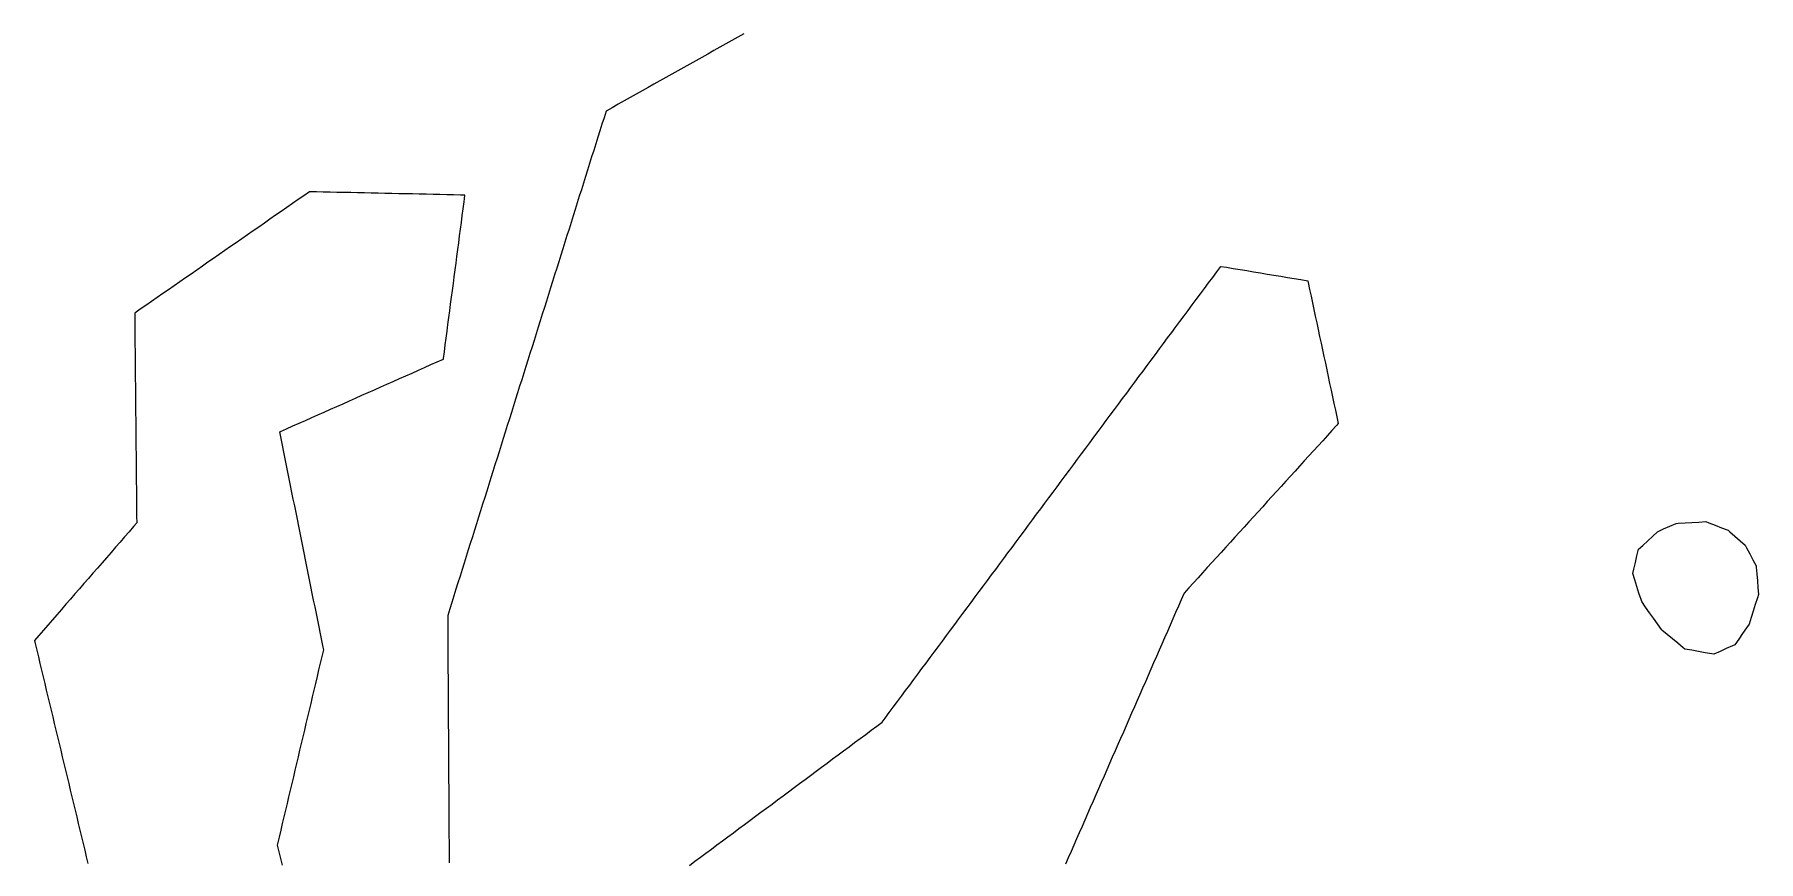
# Model space of a CAD drawing. Header units: millimetres. Extents: x 230 to 3347, y 514 to 5196.
# Drawn here: x 754.6 to 1005.8, y 1982.7 to 2103.2 of the extents above; entities that cross this region are included whole.
import ezdxf

# ---------------------------------------------------------------- set-up
doc = ezdxf.new("R2010")
doc.units = ezdxf.units.MM
for name, color, linetype in [('ALL_HOLES', 1, 'Continuous'), ('ALL_ISLANDS', 7, 'Continuous'), ('OUTLINE_ISLAND_01', 7, 'Continuous'), ('OUTLINE_ISLAND_01_HOLE_78', 1, 'Continuous')]:
    doc.layers.add(name, color=color, linetype=linetype)

msp = doc.modelspace()

# ---------------------------------------------------------------- linework, layer by layer
at = {"layer": 'ALL_HOLES'}
msp.add_lwpolyline([(991.0137, 2030.7382), (991.9256, 2031.1486), (992.8376, 2031.5589), (993.7495, 2031.9693), (994.0651, 2031.9877), (995.0634, 2032.0457), (996.0618, 2032.1038), (997.0601, 2032.1619), (998.0584, 2032.22), (998.5116, 2032.0466), (999.4456, 2031.6893), (1000.3796, 2031.332), (1001.3136, 2030.9747), (1001.5686, 2030.7524), (1002.3225, 2030.0954), (1003.0764, 2029.4384), (1003.8303, 2028.7814), (1004.0153, 2028.4278), (1004.479, 2027.5418), (1004.9427, 2026.6558), (1005.4064, 2025.7698), (1005.42, 2025.6083), (1005.504, 2024.6118), (1005.5881, 2023.6154), (1005.6722, 2022.6189), (1005.7562, 2021.6225), (1005.5934, 2021.1076), (1005.2919, 2020.1542), (1004.9903, 2019.2007), (1004.6888, 2018.2472), (1004.3872, 2017.2938), (1004.0125, 2016.7566), (1003.4404, 2015.9364), (1002.8683, 2015.1162), (1002.2962, 2014.296), (1001.9661, 2014.1455), (1001.0563, 2013.7305), (1000.1464, 2013.3156), (999.2366, 2012.9006), (998.971, 2012.9483), (997.9868, 2013.1249), (997.0025, 2013.3015), (996.0182, 2013.4782), (995.0339, 2013.6548), (994.7802, 2013.8636), (994.0082, 2014.4993), (993.2362, 2015.1349), (992.4643, 2015.7705), (991.6923, 2016.4062), (991.6224, 2016.505), (991.0448, 2017.3213), (990.4673, 2018.1377), (989.8897, 2018.9541), (989.3122, 2019.7704), (988.7346, 2020.5868), (988.6457, 2020.8657), (988.3418, 2021.8185), (988.038, 2022.7712), (987.7341, 2023.7239), (987.4303, 2024.6766), (987.5786, 2025.2909), (987.8133, 2026.2629), (988.0481, 2027.235), (988.2828, 2028.2071), (988.8807, 2028.7612), (989.6141, 2029.441), (990.3475, 2030.1208)], close=True, dxfattribs=at)
at = {"layer": 'ALL_ISLANDS'}
for points in [[(857.9146, 2103.266), (857.0422, 2102.7773), (856.1697, 2102.2886), (855.2973, 2101.7999), (854.4249, 2101.3112), (853.5524, 2100.8225), (852.68, 2100.3338), (851.8075, 2099.845), (850.9351, 2099.3563), (850.0626, 2098.8676), (849.1902, 2098.3789), (848.3178, 2097.8902), (847.4453, 2097.4015), (846.5729, 2096.9127), (845.7004, 2096.424), (844.828, 2095.9353), (843.9555, 2095.4466), (843.0831, 2094.9579), (842.2107, 2094.4692), (841.3382, 2093.9804), (840.4658, 2093.4917), (839.5933, 2093.003), (838.7209, 2092.5143), (837.8484, 2092.0256), (837.8448, 2092.014), (837.5451, 2091.0599), (837.2454, 2090.1059), (836.9457, 2089.1519), (836.6459, 2088.1978), (836.3462, 2087.2438), (836.0465, 2086.2898), (835.7468, 2085.3358), (835.4471, 2084.3817), (835.1474, 2083.4277), (834.8477, 2082.4737), (834.548, 2081.5196), (834.2482, 2080.5656), (833.9485, 2079.6116), (833.6488, 2078.6576), (833.3491, 2077.7035), (833.0494, 2076.7495), (832.7497, 2075.7955), (832.45, 2074.8414), (832.1503, 2073.8874), (831.8506, 2072.9334), (831.5508, 2071.9793), (831.2511, 2071.0253), (830.9514, 2070.0713), (830.6517, 2069.1173), (830.352, 2068.1632), (830.0523, 2067.2092), (829.7526, 2066.2552), (829.4529, 2065.3011), (829.1531, 2064.3471), (828.8534, 2063.3931), (828.5537, 2062.439), (828.254, 2061.485), (827.9543, 2060.531), (827.6546, 2059.577), (827.3549, 2058.6229), (827.0552, 2057.6689), (826.7555, 2056.7149), (826.4557, 2055.7608), (826.156, 2054.8068), (825.8563, 2053.8528), (825.5566, 2052.8987), (825.2569, 2051.9447), (824.9572, 2050.9907), (824.6575, 2050.0367), (824.3578, 2049.0826), (824.058, 2048.1286), (823.7583, 2047.1746), (823.4586, 2046.2205), (823.1589, 2045.2665), (822.8592, 2044.3125), (822.5595, 2043.3584), (822.2598, 2042.4044), (821.9601, 2041.4504), (821.6604, 2040.4964), (821.3606, 2039.5423), (821.0609, 2038.5883), (820.7612, 2037.6343), (820.4615, 2036.6802), (820.1618, 2035.7262), (819.8621, 2034.7722), (819.5624, 2033.8182), (819.2627, 2032.8641), (818.9629, 2031.9101), (818.6632, 2030.9561), (818.3635, 2030.002), (818.0638, 2029.048), (817.7641, 2028.094), (817.4644, 2027.1399), (817.1647, 2026.1859), (816.865, 2025.2319), (816.5652, 2024.2779), (816.2655, 2023.3238), (815.9658, 2022.3698), (815.6661, 2021.4158), (815.3664, 2020.4617), (815.0667, 2019.5077), (814.767, 2018.5537), (814.7672, 2018.5148), (814.7732, 2017.5148), (814.7791, 2016.5149), (814.7851, 2015.5149), (814.7911, 2014.5149), (814.797, 2013.5149), (814.803, 2012.5149), (814.8089, 2011.5149), (814.8149, 2010.515), (814.8209, 2009.515), (814.8268, 2008.515), (814.8328, 2007.515), (814.8388, 2006.515), (814.8447, 2005.515), (814.8507, 2004.5151), (814.8566, 2003.5151), (814.8626, 2002.5151), (814.8686, 2001.5151), (814.8745, 2000.5151), (814.8805, 1999.5152), (814.8865, 1998.5152), (814.8924, 1997.5152), (814.8984, 1996.5152), (814.9043, 1995.5152), (814.9103, 1994.5152), (814.9163, 1993.5153), (814.9222, 1992.5153), (814.9282, 1991.5153), (814.9342, 1990.5153), (814.9401, 1989.5153), (814.9461, 1988.5153), (814.952, 1987.5154), (814.958, 1986.5154), (814.964, 1985.5154), (814.9699, 1984.5154), (814.9759, 1983.5154), (814.9819, 1982.5155)], [(790.7049, 1982.2054), (790.4633, 1983.1757), (790.2218, 1984.1461), (789.9802, 1985.1165), (790.0268, 1985.3133), (790.2571, 1986.2864), (790.4874, 1987.2596), (790.7178, 1988.2327), (790.9481, 1989.2058), (791.1784, 1990.1789), (791.4087, 1991.152), (791.639, 1992.1251), (791.8693, 1993.0982), (792.0996, 1994.0714), (792.33, 1995.0445), (792.5603, 1996.0176), (792.7906, 1996.9907), (793.0209, 1997.9638), (793.2512, 1998.9369), (793.4815, 1999.9101), (793.7118, 2000.8832), (793.9422, 2001.8563), (794.1725, 2002.8294), (794.4028, 2003.8025), (794.6331, 2004.7756), (794.8634, 2005.7488), (795.0937, 2006.7219), (795.3241, 2007.695), (795.5544, 2008.6681), (795.7847, 2009.6412), (796.015, 2010.6143), (796.2453, 2011.5875), (796.4756, 2012.5606), (796.7059, 2013.5337), (796.6252, 2013.9341), (796.4277, 2014.9144), (796.2301, 2015.8946), (796.0325, 2016.8749), (795.8349, 2017.8552), (795.6373, 2018.8355), (795.4397, 2019.8158), (795.2421, 2020.7961), (795.0445, 2021.7764), (794.847, 2022.7566), (794.6494, 2023.7369), (794.4518, 2024.7172), (794.2542, 2025.6975), (794.0566, 2026.6778), (793.859, 2027.6581), (793.6614, 2028.6384), (793.4638, 2029.6186), (793.2663, 2030.5989), (793.0687, 2031.5792), (792.8711, 2032.5595), (792.6735, 2033.5398), (792.4759, 2034.5201), (792.2783, 2035.5003), (792.0807, 2036.4806), (791.8831, 2037.4609), (791.6856, 2038.4412), (791.488, 2039.4215), (791.2904, 2040.4018), (791.0928, 2041.3821), (790.8952, 2042.3623), (790.6976, 2043.3426), (790.5, 2044.3229), (790.3024, 2045.3032), (790.3884, 2045.3414), (791.3023, 2045.7475), (792.2161, 2046.1535), (793.13, 2046.5596), (794.0438, 2046.9656), (794.9577, 2047.3717), (795.8715, 2047.7777), (796.7854, 2048.1838), (797.6992, 2048.5898), (798.6131, 2048.9959), (799.5269, 2049.4019), (800.4408, 2049.808), (801.3546, 2050.214), (802.2685, 2050.6201), (803.1823, 2051.0261), (804.0962, 2051.4322), (805.01, 2051.8382), (805.9239, 2052.2443), (806.8377, 2052.6503), (807.7516, 2053.0564), (808.6654, 2053.4624), (809.5793, 2053.8685), (810.4931, 2054.2745), (811.407, 2054.6806), (812.3208, 2055.0866), (813.2347, 2055.4927), (814.1485, 2055.8987), (814.1599, 2055.9851), (814.2903, 2056.9766), (814.4207, 2057.968), (814.5511, 2058.9595), (814.6815, 2059.951), (814.8119, 2060.9424), (814.9423, 2061.9339), (815.0727, 2062.9253), (815.2031, 2063.9168), (815.3335, 2064.9083), (815.4639, 2065.8997), (815.5943, 2066.8912), (815.7247, 2067.8826), (815.8551, 2068.8741), (815.9855, 2069.8656), (816.1159, 2070.857), (816.2463, 2071.8485), (816.3767, 2072.84), (816.5071, 2073.8314), (816.6375, 2074.8229), (816.7679, 2075.8143), (816.8983, 2076.8058), (817.0287, 2077.7973), (817.1591, 2078.7887), (817.2895, 2079.7802), (816.6334, 2079.7943), (815.6337, 2079.8158), (814.6339, 2079.8373), (813.6341, 2079.8588), (812.6344, 2079.8804), (811.6346, 2079.9019), (810.6348, 2079.9234), (809.6351, 2079.9449), (808.6353, 2079.9664), (807.6355, 2079.9879), (806.6358, 2080.0094), (805.636, 2080.0309), (804.6362, 2080.0525), (803.6365, 2080.074), (802.6367, 2080.0955), (801.6369, 2080.117), (800.6372, 2080.1385), (799.6374, 2080.16), (798.6376, 2080.1815), (797.6378, 2080.2031), (796.6381, 2080.2246), (795.6383, 2080.2461), (794.6385, 2080.2676), (794.6286, 2080.2607), (793.8073, 2079.6903), (792.986, 2079.1198), (792.1646, 2078.5494), (791.3433, 2077.979), (790.5219, 2077.4085), (789.7006, 2076.8381), (788.8793, 2076.2677), (788.0579, 2075.6972), (787.2366, 2075.1268), (786.4152, 2074.5563), (785.5939, 2073.9859), (784.7726, 2073.4155), (783.9512, 2072.845), (783.1299, 2072.2746), (782.3085, 2071.7041), (781.4872, 2071.1337), (780.6659, 2070.5633), (779.8445, 2069.9928), (779.0232, 2069.4224), (778.2018, 2068.852), (777.3805, 2068.2815), (776.5592, 2067.7111), (775.7378, 2067.1406), (774.9165, 2066.5702), (774.0951, 2065.9998), (773.2738, 2065.4293), (772.4524, 2064.8589), (771.6311, 2064.2884), (770.8098, 2063.718), (769.9884, 2063.1476), (769.1671, 2062.5771), (769.1723, 2062.0344), (769.1819, 2061.0345), (769.1915, 2060.0345), (769.2011, 2059.0346), (769.2107, 2058.0346), (769.2203, 2057.0347), (769.23, 2056.0347), (769.2396, 2055.0348), (769.2492, 2054.0348), (769.2588, 2053.0349), (769.2684, 2052.0349), (769.278, 2051.0349), (769.2876, 2050.035), (769.2972, 2049.035), (769.3068, 2048.0351), (769.3164, 2047.0351), (769.326, 2046.0352), (769.3357, 2045.0352), (769.3453, 2044.0353), (769.3549, 2043.0353), (769.3645, 2042.0354), (769.3741, 2041.0354), (769.3837, 2040.0355), (769.3933, 2039.0355), (769.4029, 2038.0355), (769.4125, 2037.0356), (769.4221, 2036.0356), (769.4317, 2035.0357), (769.4413, 2034.0357), (769.451, 2033.0358), (769.4606, 2032.0358), (768.9948, 2031.4997), (768.3389, 2030.7448), (767.6831, 2029.9899), (767.0272, 2029.235), (766.3714, 2028.4801), (765.7156, 2027.7252), (765.0597, 2026.9703), (764.4039, 2026.2154), (763.748, 2025.4605), (763.0922, 2024.7056), (762.4363, 2023.9507), (761.7805, 2023.1958), (761.1247, 2022.4409), (760.4688, 2021.686), (759.813, 2020.9311), (759.1571, 2020.1762), (758.5013, 2019.4213), (757.8454, 2018.6664), (757.1896, 2017.9115), (756.5338, 2017.1566), (755.8779, 2016.4017), (755.2221, 2015.6468), (754.5662, 2014.8919), (754.6614, 2014.4948), (754.8945, 2013.5223), (755.1276, 2012.5499), (755.3607, 2011.5774), (755.5938, 2010.6049), (755.8268, 2009.6325), (756.0599, 2008.66), (756.293, 2007.6876), (756.5261, 2006.7151), (756.7592, 2005.7427), (756.9922, 2004.7702), (757.2253, 2003.7977), (757.4584, 2002.8253), (757.6915, 2001.8528), (757.9246, 2000.8804), (758.1577, 1999.9079), (758.3907, 1998.9355), (758.6238, 1997.963), (758.8569, 1996.9905), (759.09, 1996.0181), (759.3231, 1995.0456), (759.5562, 1994.0732), (759.7892, 1993.1007), (760.0223, 1992.1283), (760.2554, 1991.1558), (760.4885, 1990.1833), (760.7216, 1989.2109), (760.9547, 1988.2384), (761.1877, 1987.266), (761.4208, 1986.2935), (761.6539, 1985.3211), (761.887, 1984.3486), (762.1201, 1983.3761), (762.3531, 1982.4037)], [(849.9843, 1982.1463), (850.787, 1982.7427), (851.5897, 1983.3391), (852.3923, 1983.9356), (853.195, 1984.532), (853.9977, 1985.1284), (854.8003, 1985.7248), (855.603, 1986.3212), (856.4057, 1986.9177), (857.2084, 1987.5141), (858.011, 1988.1105), (858.8137, 1988.7069), (859.6164, 1989.3034), (860.419, 1989.8998), (861.2217, 1990.4962), (862.0244, 1991.0926), (862.827, 1991.6891), (863.6297, 1992.2855), (864.4324, 1992.8819), (865.235, 1993.4783), (866.0377, 1994.0748), (866.8404, 1994.6712), (867.6431, 1995.2676), (868.4457, 1995.864), (869.2484, 1996.4605), (870.0511, 1997.0569), (870.8537, 1997.6533), (871.6564, 1998.2497), (872.4591, 1998.8462), (873.2617, 1999.4426), (874.0644, 2000.039), (874.8671, 2000.6354), (875.6698, 2001.2319), (876.4724, 2001.8283), (877.2751, 2002.4247), (878.0778, 2003.0211), (878.504, 2003.5946), (879.1006, 2004.3972), (879.6972, 2005.1997), (880.2937, 2006.0023), (880.8903, 2006.8049), (881.4868, 2007.6074), (882.0834, 2008.41), (882.68, 2009.2126), (883.2765, 2010.0151), (883.8731, 2010.8177), (884.4697, 2011.6203), (885.0662, 2012.4228), (885.6628, 2013.2254), (886.2593, 2014.028), (886.8559, 2014.8305), (887.4525, 2015.6331), (888.049, 2016.4357), (888.6456, 2017.2382), (889.2422, 2018.0408), (889.8387, 2018.8434), (890.4353, 2019.6459), (891.0318, 2020.4485), (891.6284, 2021.2511), (892.225, 2022.0536), (892.8215, 2022.8562), (893.4181, 2023.6588), (894.0146, 2024.4613), (894.6112, 2025.2639), (895.2078, 2026.0665), (895.8043, 2026.869), (896.4009, 2027.6716), (896.9975, 2028.4742), (897.594, 2029.2767), (898.1906, 2030.0793), (898.7871, 2030.8819), (899.3837, 2031.6844), (899.9803, 2032.487), (900.5768, 2033.2896), (901.1734, 2034.0921), (901.77, 2034.8947), (902.3665, 2035.6973), (902.9631, 2036.4998), (903.5596, 2037.3024), (904.1562, 2038.105), (904.7528, 2038.9075), (905.3493, 2039.7101), (905.9459, 2040.5127), (906.5425, 2041.3152), (907.139, 2042.1178), (907.7356, 2042.9204), (908.3321, 2043.7229), (908.9287, 2044.5255), (909.5253, 2045.3281), (910.1218, 2046.1306), (910.7184, 2046.9332), (911.315, 2047.7358), (911.9115, 2048.5383), (912.5081, 2049.3409), (913.1046, 2050.1435), (913.7012, 2050.946), (914.2978, 2051.7486), (914.8943, 2052.5512), (915.4909, 2053.3537), (916.0875, 2054.1563), (916.684, 2054.9589), (917.2806, 2055.7614), (917.8771, 2056.564), (918.4737, 2057.3666), (919.0703, 2058.1691), (919.6668, 2058.9717), (920.2634, 2059.7743), (920.8599, 2060.5768), (921.4565, 2061.3794), (922.0531, 2062.182), (922.6496, 2062.9845), (923.2462, 2063.7871), (923.8428, 2064.5897), (924.4393, 2065.3922), (925.0359, 2066.1948), (925.6324, 2066.9974), (926.229, 2067.7999), (926.8256, 2068.6025), (927.4221, 2069.4051), (928.2442, 2069.2687), (929.2307, 2069.1051), (930.2172, 2068.9414), (931.2037, 2068.7778), (932.1903, 2068.6141), (933.1768, 2068.4505), (934.1633, 2068.2868), (935.1498, 2068.1232), (936.1363, 2067.9595), (937.1228, 2067.7959), (938.1094, 2067.6322), (939.0959, 2067.4686), (940.0824, 2067.3049), (940.1411, 2067.0296), (940.3496, 2066.0515), (940.558, 2065.0735), (940.7665, 2064.0955), (940.975, 2063.1174), (941.1834, 2062.1394), (941.3919, 2061.1614), (941.6004, 2060.1834), (941.8088, 2059.2053), (942.0173, 2058.2273), (942.2258, 2057.2493), (942.4342, 2056.2712), (942.6427, 2055.2932), (942.8512, 2054.3152), (943.0596, 2053.3372), (943.2681, 2052.3591), (943.4766, 2051.3811), (943.6851, 2050.4031), (943.8935, 2049.425), (944.102, 2048.447), (944.3105, 2047.469), (944.5189, 2046.4909), (944.2833, 2046.2319), (943.6103, 2045.4923), (942.9373, 2044.7526), (942.2643, 2044.013), (941.5913, 2043.2733), (940.9183, 2042.5337), (940.2453, 2041.794), (939.5723, 2041.0544), (938.8993, 2040.3147), (938.2264, 2039.5751), (937.5534, 2038.8354), (936.8804, 2038.0957), (936.2074, 2037.3561), (935.5344, 2036.6164), (934.8614, 2035.8768), (934.1884, 2035.1371), (933.5154, 2034.3975), (932.8424, 2033.6578), (932.1695, 2032.9182), (931.4965, 2032.1785), (930.8235, 2031.4389), (930.1505, 2030.6992), (929.4775, 2029.9596), (928.8045, 2029.2199), (928.1315, 2028.4803), (927.4585, 2027.7406), (926.7856, 2027.001), (926.1126, 2026.2613), (925.4396, 2025.5216), (924.7666, 2024.782), (924.0936, 2024.0423), (923.4206, 2023.3027), (922.7476, 2022.563), (922.0746, 2021.8234), (922.0311, 2021.7238), (921.6302, 2020.8077), (921.2292, 2019.8916), (920.8283, 2018.9755), (920.4274, 2018.0594), (920.0265, 2017.1433), (919.6256, 2016.2272), (919.2246, 2015.3111), (918.8237, 2014.3949), (918.4228, 2013.4788), (918.0219, 2012.5627), (917.621, 2011.6466), (917.2201, 2010.7305), (916.8191, 2009.8144), (916.4182, 2008.8983), (916.0173, 2007.9821), (915.6164, 2007.066), (915.2155, 2006.1499), (914.8145, 2005.2338), (914.4136, 2004.3177), (914.0127, 2003.4016), (913.6118, 2002.4855), (913.2109, 2001.5693), (912.8099, 2000.6532), (912.409, 1999.7371), (912.0081, 1998.821), (911.6072, 1997.9049), (911.2063, 1996.9888), (910.8054, 1996.0727), (910.4044, 1995.1566), (910.0035, 1994.2404), (909.6026, 1993.3243), (909.2017, 1992.4082), (908.8008, 1991.4921), (908.3998, 1990.576), (907.9989, 1989.6599), (907.598, 1988.7438), (907.1971, 1987.8276), (906.7962, 1986.9115), (906.3953, 1985.9954), (905.9943, 1985.0793), (905.5934, 1984.1632), (905.1925, 1983.2471), (904.7916, 1982.331)]]:
    msp.add_lwpolyline(points, dxfattribs=at)
at = {"layer": 'OUTLINE_ISLAND_01'}
for points in [[(857.9146, 2103.266), (857.0422, 2102.7773), (856.1697, 2102.2886), (855.2973, 2101.7999), (854.4249, 2101.3112), (853.5524, 2100.8225), (852.68, 2100.3338), (851.8075, 2099.845), (850.9351, 2099.3563), (850.0626, 2098.8676), (849.1902, 2098.3789), (848.3178, 2097.8902), (847.4453, 2097.4015), (846.5729, 2096.9127), (845.7004, 2096.424), (844.828, 2095.9353), (843.9555, 2095.4466), (843.0831, 2094.9579), (842.2107, 2094.4692), (841.3382, 2093.9804), (840.4658, 2093.4917), (839.5933, 2093.003), (838.7209, 2092.5143), (837.8484, 2092.0256), (837.8448, 2092.014), (837.5451, 2091.0599), (837.2454, 2090.1059), (836.9457, 2089.1519), (836.6459, 2088.1978), (836.3462, 2087.2438), (836.0465, 2086.2898), (835.7468, 2085.3358), (835.4471, 2084.3817), (835.1474, 2083.4277), (834.8477, 2082.4737), (834.548, 2081.5196), (834.2482, 2080.5656), (833.9485, 2079.6116), (833.6488, 2078.6576), (833.3491, 2077.7035), (833.0494, 2076.7495), (832.7497, 2075.7955), (832.45, 2074.8414), (832.1503, 2073.8874), (831.8506, 2072.9334), (831.5508, 2071.9793), (831.2511, 2071.0253), (830.9514, 2070.0713), (830.6517, 2069.1173), (830.352, 2068.1632), (830.0523, 2067.2092), (829.7526, 2066.2552), (829.4529, 2065.3011), (829.1531, 2064.3471), (828.8534, 2063.3931), (828.5537, 2062.439), (828.254, 2061.485), (827.9543, 2060.531), (827.6546, 2059.577), (827.3549, 2058.6229), (827.0552, 2057.6689), (826.7555, 2056.7149), (826.4557, 2055.7608), (826.156, 2054.8068), (825.8563, 2053.8528), (825.5566, 2052.8987), (825.2569, 2051.9447), (824.9572, 2050.9907), (824.6575, 2050.0367), (824.3578, 2049.0826), (824.058, 2048.1286), (823.7583, 2047.1746), (823.4586, 2046.2205), (823.1589, 2045.2665), (822.8592, 2044.3125), (822.5595, 2043.3584), (822.2598, 2042.4044), (821.9601, 2041.4504), (821.6604, 2040.4964), (821.3606, 2039.5423), (821.0609, 2038.5883), (820.7612, 2037.6343), (820.4615, 2036.6802), (820.1618, 2035.7262), (819.8621, 2034.7722), (819.5624, 2033.8182), (819.2627, 2032.8641), (818.9629, 2031.9101), (818.6632, 2030.9561), (818.3635, 2030.002), (818.0638, 2029.048), (817.7641, 2028.094), (817.4644, 2027.1399), (817.1647, 2026.1859), (816.865, 2025.2319), (816.5652, 2024.2779), (816.2655, 2023.3238), (815.9658, 2022.3698), (815.6661, 2021.4158), (815.3664, 2020.4617), (815.0667, 2019.5077), (814.767, 2018.5537), (814.7672, 2018.5148), (814.7732, 2017.5148), (814.7791, 2016.5149), (814.7851, 2015.5149), (814.7911, 2014.5149), (814.797, 2013.5149), (814.803, 2012.5149), (814.8089, 2011.5149), (814.8149, 2010.515), (814.8209, 2009.515), (814.8268, 2008.515), (814.8328, 2007.515), (814.8388, 2006.515), (814.8447, 2005.515), (814.8507, 2004.5151), (814.8566, 2003.5151), (814.8626, 2002.5151), (814.8686, 2001.5151), (814.8745, 2000.5151), (814.8805, 1999.5152), (814.8865, 1998.5152), (814.8924, 1997.5152), (814.8984, 1996.5152), (814.9043, 1995.5152), (814.9103, 1994.5152), (814.9163, 1993.5153), (814.9222, 1992.5153), (814.9282, 1991.5153), (814.9342, 1990.5153), (814.9401, 1989.5153), (814.9461, 1988.5153), (814.952, 1987.5154), (814.958, 1986.5154), (814.964, 1985.5154), (814.9699, 1984.5154), (814.9759, 1983.5154), (814.9819, 1982.5155)], [(790.7049, 1982.2054), (790.4633, 1983.1757), (790.2218, 1984.1461), (789.9802, 1985.1165), (790.0268, 1985.3133), (790.2571, 1986.2864), (790.4874, 1987.2596), (790.7178, 1988.2327), (790.9481, 1989.2058), (791.1784, 1990.1789), (791.4087, 1991.152), (791.639, 1992.1251), (791.8693, 1993.0982), (792.0996, 1994.0714), (792.33, 1995.0445), (792.5603, 1996.0176), (792.7906, 1996.9907), (793.0209, 1997.9638), (793.2512, 1998.9369), (793.4815, 1999.9101), (793.7118, 2000.8832), (793.9422, 2001.8563), (794.1725, 2002.8294), (794.4028, 2003.8025), (794.6331, 2004.7756), (794.8634, 2005.7488), (795.0937, 2006.7219), (795.3241, 2007.695), (795.5544, 2008.6681), (795.7847, 2009.6412), (796.015, 2010.6143), (796.2453, 2011.5875), (796.4756, 2012.5606), (796.7059, 2013.5337), (796.6252, 2013.9341), (796.4277, 2014.9144), (796.2301, 2015.8946), (796.0325, 2016.8749), (795.8349, 2017.8552), (795.6373, 2018.8355), (795.4397, 2019.8158), (795.2421, 2020.7961), (795.0445, 2021.7764), (794.847, 2022.7566), (794.6494, 2023.7369), (794.4518, 2024.7172), (794.2542, 2025.6975), (794.0566, 2026.6778), (793.859, 2027.6581), (793.6614, 2028.6384), (793.4638, 2029.6186), (793.2663, 2030.5989), (793.0687, 2031.5792), (792.8711, 2032.5595), (792.6735, 2033.5398), (792.4759, 2034.5201), (792.2783, 2035.5003), (792.0807, 2036.4806), (791.8831, 2037.4609), (791.6856, 2038.4412), (791.488, 2039.4215), (791.2904, 2040.4018), (791.0928, 2041.3821), (790.8952, 2042.3623), (790.6976, 2043.3426), (790.5, 2044.3229), (790.3024, 2045.3032), (790.3884, 2045.3414), (791.3023, 2045.7475), (792.2161, 2046.1535), (793.13, 2046.5596), (794.0438, 2046.9656), (794.9577, 2047.3717), (795.8715, 2047.7777), (796.7854, 2048.1838), (797.6992, 2048.5898), (798.6131, 2048.9959), (799.5269, 2049.4019), (800.4408, 2049.808), (801.3546, 2050.214), (802.2685, 2050.6201), (803.1823, 2051.0261), (804.0962, 2051.4322), (805.01, 2051.8382), (805.9239, 2052.2443), (806.8377, 2052.6503), (807.7516, 2053.0564), (808.6654, 2053.4624), (809.5793, 2053.8685), (810.4931, 2054.2745), (811.407, 2054.6806), (812.3208, 2055.0866), (813.2347, 2055.4927), (814.1485, 2055.8987), (814.1599, 2055.9851), (814.2903, 2056.9766), (814.4207, 2057.968), (814.5511, 2058.9595), (814.6815, 2059.951), (814.8119, 2060.9424), (814.9423, 2061.9339), (815.0727, 2062.9253), (815.2031, 2063.9168), (815.3335, 2064.9083), (815.4639, 2065.8997), (815.5943, 2066.8912), (815.7247, 2067.8826), (815.8551, 2068.8741), (815.9855, 2069.8656), (816.1159, 2070.857), (816.2463, 2071.8485), (816.3767, 2072.84), (816.5071, 2073.8314), (816.6375, 2074.8229), (816.7679, 2075.8143), (816.8983, 2076.8058), (817.0287, 2077.7973), (817.1591, 2078.7887), (817.2895, 2079.7802), (816.6334, 2079.7943), (815.6337, 2079.8158), (814.6339, 2079.8373), (813.6341, 2079.8588), (812.6344, 2079.8804), (811.6346, 2079.9019), (810.6348, 2079.9234), (809.6351, 2079.9449), (808.6353, 2079.9664), (807.6355, 2079.9879), (806.6358, 2080.0094), (805.636, 2080.0309), (804.6362, 2080.0525), (803.6365, 2080.074), (802.6367, 2080.0955), (801.6369, 2080.117), (800.6372, 2080.1385), (799.6374, 2080.16), (798.6376, 2080.1815), (797.6378, 2080.2031), (796.6381, 2080.2246), (795.6383, 2080.2461), (794.6385, 2080.2676), (794.6286, 2080.2607), (793.8073, 2079.6903), (792.986, 2079.1198), (792.1646, 2078.5494), (791.3433, 2077.979), (790.5219, 2077.4085), (789.7006, 2076.8381), (788.8793, 2076.2677), (788.0579, 2075.6972), (787.2366, 2075.1268), (786.4152, 2074.5563), (785.5939, 2073.9859), (784.7726, 2073.4155), (783.9512, 2072.845), (783.1299, 2072.2746), (782.3085, 2071.7041), (781.4872, 2071.1337), (780.6659, 2070.5633), (779.8445, 2069.9928), (779.0232, 2069.4224), (778.2018, 2068.852), (777.3805, 2068.2815), (776.5592, 2067.7111), (775.7378, 2067.1406), (774.9165, 2066.5702), (774.0951, 2065.9998), (773.2738, 2065.4293), (772.4524, 2064.8589), (771.6311, 2064.2884), (770.8098, 2063.718), (769.9884, 2063.1476), (769.1671, 2062.5771), (769.1723, 2062.0344), (769.1819, 2061.0345), (769.1915, 2060.0345), (769.2011, 2059.0346), (769.2107, 2058.0346), (769.2203, 2057.0347), (769.23, 2056.0347), (769.2396, 2055.0348), (769.2492, 2054.0348), (769.2588, 2053.0349), (769.2684, 2052.0349), (769.278, 2051.0349), (769.2876, 2050.035), (769.2972, 2049.035), (769.3068, 2048.0351), (769.3164, 2047.0351), (769.326, 2046.0352), (769.3357, 2045.0352), (769.3453, 2044.0353), (769.3549, 2043.0353), (769.3645, 2042.0354), (769.3741, 2041.0354), (769.3837, 2040.0355), (769.3933, 2039.0355), (769.4029, 2038.0355), (769.4125, 2037.0356), (769.4221, 2036.0356), (769.4317, 2035.0357), (769.4413, 2034.0357), (769.451, 2033.0358), (769.4606, 2032.0358), (768.9948, 2031.4997), (768.3389, 2030.7448), (767.6831, 2029.9899), (767.0272, 2029.235), (766.3714, 2028.4801), (765.7156, 2027.7252), (765.0597, 2026.9703), (764.4039, 2026.2154), (763.748, 2025.4605), (763.0922, 2024.7056), (762.4363, 2023.9507), (761.7805, 2023.1958), (761.1247, 2022.4409), (760.4688, 2021.686), (759.813, 2020.9311), (759.1571, 2020.1762), (758.5013, 2019.4213), (757.8454, 2018.6664), (757.1896, 2017.9115), (756.5338, 2017.1566), (755.8779, 2016.4017), (755.2221, 2015.6468), (754.5662, 2014.8919), (754.6614, 2014.4948), (754.8945, 2013.5223), (755.1276, 2012.5499), (755.3607, 2011.5774), (755.5938, 2010.6049), (755.8268, 2009.6325), (756.0599, 2008.66), (756.293, 2007.6876), (756.5261, 2006.7151), (756.7592, 2005.7427), (756.9922, 2004.7702), (757.2253, 2003.7977), (757.4584, 2002.8253), (757.6915, 2001.8528), (757.9246, 2000.8804), (758.1577, 1999.9079), (758.3907, 1998.9355), (758.6238, 1997.963), (758.8569, 1996.9905), (759.09, 1996.0181), (759.3231, 1995.0456), (759.5562, 1994.0732), (759.7892, 1993.1007), (760.0223, 1992.1283), (760.2554, 1991.1558), (760.4885, 1990.1833), (760.7216, 1989.2109), (760.9547, 1988.2384), (761.1877, 1987.266), (761.4208, 1986.2935), (761.6539, 1985.3211), (761.887, 1984.3486), (762.1201, 1983.3761), (762.3531, 1982.4037)], [(849.9843, 1982.1463), (850.787, 1982.7427), (851.5897, 1983.3391), (852.3923, 1983.9356), (853.195, 1984.532), (853.9977, 1985.1284), (854.8003, 1985.7248), (855.603, 1986.3212), (856.4057, 1986.9177), (857.2084, 1987.5141), (858.011, 1988.1105), (858.8137, 1988.7069), (859.6164, 1989.3034), (860.419, 1989.8998), (861.2217, 1990.4962), (862.0244, 1991.0926), (862.827, 1991.6891), (863.6297, 1992.2855), (864.4324, 1992.8819), (865.235, 1993.4783), (866.0377, 1994.0748), (866.8404, 1994.6712), (867.6431, 1995.2676), (868.4457, 1995.864), (869.2484, 1996.4605), (870.0511, 1997.0569), (870.8537, 1997.6533), (871.6564, 1998.2497), (872.4591, 1998.8462), (873.2617, 1999.4426), (874.0644, 2000.039), (874.8671, 2000.6354), (875.6698, 2001.2319), (876.4724, 2001.8283), (877.2751, 2002.4247), (878.0778, 2003.0211), (878.504, 2003.5946), (879.1006, 2004.3972), (879.6972, 2005.1997), (880.2937, 2006.0023), (880.8903, 2006.8049), (881.4868, 2007.6074), (882.0834, 2008.41), (882.68, 2009.2126), (883.2765, 2010.0151), (883.8731, 2010.8177), (884.4697, 2011.6203), (885.0662, 2012.4228), (885.6628, 2013.2254), (886.2593, 2014.028), (886.8559, 2014.8305), (887.4525, 2015.6331), (888.049, 2016.4357), (888.6456, 2017.2382), (889.2422, 2018.0408), (889.8387, 2018.8434), (890.4353, 2019.6459), (891.0318, 2020.4485), (891.6284, 2021.2511), (892.225, 2022.0536), (892.8215, 2022.8562), (893.4181, 2023.6588), (894.0146, 2024.4613), (894.6112, 2025.2639), (895.2078, 2026.0665), (895.8043, 2026.869), (896.4009, 2027.6716), (896.9975, 2028.4742), (897.594, 2029.2767), (898.1906, 2030.0793), (898.7871, 2030.8819), (899.3837, 2031.6844), (899.9803, 2032.487), (900.5768, 2033.2896), (901.1734, 2034.0921), (901.77, 2034.8947), (902.3665, 2035.6973), (902.9631, 2036.4998), (903.5596, 2037.3024), (904.1562, 2038.105), (904.7528, 2038.9075), (905.3493, 2039.7101), (905.9459, 2040.5127), (906.5425, 2041.3152), (907.139, 2042.1178), (907.7356, 2042.9204), (908.3321, 2043.7229), (908.9287, 2044.5255), (909.5253, 2045.3281), (910.1218, 2046.1306), (910.7184, 2046.9332), (911.315, 2047.7358), (911.9115, 2048.5383), (912.5081, 2049.3409), (913.1046, 2050.1435), (913.7012, 2050.946), (914.2978, 2051.7486), (914.8943, 2052.5512), (915.4909, 2053.3537), (916.0875, 2054.1563), (916.684, 2054.9589), (917.2806, 2055.7614), (917.8771, 2056.564), (918.4737, 2057.3666), (919.0703, 2058.1691), (919.6668, 2058.9717), (920.2634, 2059.7743), (920.8599, 2060.5768), (921.4565, 2061.3794), (922.0531, 2062.182), (922.6496, 2062.9845), (923.2462, 2063.7871), (923.8428, 2064.5897), (924.4393, 2065.3922), (925.0359, 2066.1948), (925.6324, 2066.9974), (926.229, 2067.7999), (926.8256, 2068.6025), (927.4221, 2069.4051), (928.2442, 2069.2687), (929.2307, 2069.1051), (930.2172, 2068.9414), (931.2037, 2068.7778), (932.1903, 2068.6141), (933.1768, 2068.4505), (934.1633, 2068.2868), (935.1498, 2068.1232), (936.1363, 2067.9595), (937.1228, 2067.7959), (938.1094, 2067.6322), (939.0959, 2067.4686), (940.0824, 2067.3049), (940.1411, 2067.0296), (940.3496, 2066.0515), (940.558, 2065.0735), (940.7665, 2064.0955), (940.975, 2063.1174), (941.1834, 2062.1394), (941.3919, 2061.1614), (941.6004, 2060.1834), (941.8088, 2059.2053), (942.0173, 2058.2273), (942.2258, 2057.2493), (942.4342, 2056.2712), (942.6427, 2055.2932), (942.8512, 2054.3152), (943.0596, 2053.3372), (943.2681, 2052.3591), (943.4766, 2051.3811), (943.6851, 2050.4031), (943.8935, 2049.425), (944.102, 2048.447), (944.3105, 2047.469), (944.5189, 2046.4909), (944.2833, 2046.2319), (943.6103, 2045.4923), (942.9373, 2044.7526), (942.2643, 2044.013), (941.5913, 2043.2733), (940.9183, 2042.5337), (940.2453, 2041.794), (939.5723, 2041.0544), (938.8993, 2040.3147), (938.2264, 2039.5751), (937.5534, 2038.8354), (936.8804, 2038.0957), (936.2074, 2037.3561), (935.5344, 2036.6164), (934.8614, 2035.8768), (934.1884, 2035.1371), (933.5154, 2034.3975), (932.8424, 2033.6578), (932.1695, 2032.9182), (931.4965, 2032.1785), (930.8235, 2031.4389), (930.1505, 2030.6992), (929.4775, 2029.9596), (928.8045, 2029.2199), (928.1315, 2028.4803), (927.4585, 2027.7406), (926.7856, 2027.001), (926.1126, 2026.2613), (925.4396, 2025.5216), (924.7666, 2024.782), (924.0936, 2024.0423), (923.4206, 2023.3027), (922.7476, 2022.563), (922.0746, 2021.8234), (922.0311, 2021.7238), (921.6302, 2020.8077), (921.2292, 2019.8916), (920.8283, 2018.9755), (920.4274, 2018.0594), (920.0265, 2017.1433), (919.6256, 2016.2272), (919.2246, 2015.3111), (918.8237, 2014.3949), (918.4228, 2013.4788), (918.0219, 2012.5627), (917.621, 2011.6466), (917.2201, 2010.7305), (916.8191, 2009.8144), (916.4182, 2008.8983), (916.0173, 2007.9821), (915.6164, 2007.066), (915.2155, 2006.1499), (914.8145, 2005.2338), (914.4136, 2004.3177), (914.0127, 2003.4016), (913.6118, 2002.4855), (913.2109, 2001.5693), (912.8099, 2000.6532), (912.409, 1999.7371), (912.0081, 1998.821), (911.6072, 1997.9049), (911.2063, 1996.9888), (910.8054, 1996.0727), (910.4044, 1995.1566), (910.0035, 1994.2404), (909.6026, 1993.3243), (909.2017, 1992.4082), (908.8008, 1991.4921), (908.3998, 1990.576), (907.9989, 1989.6599), (907.598, 1988.7438), (907.1971, 1987.8276), (906.7962, 1986.9115), (906.3953, 1985.9954), (905.9943, 1985.0793), (905.5934, 1984.1632), (905.1925, 1983.2471), (904.7916, 1982.331)]]:
    msp.add_lwpolyline(points, dxfattribs=at)
at = {"layer": 'OUTLINE_ISLAND_01_HOLE_78'}
msp.add_lwpolyline([(991.0137, 2030.7382), (991.9256, 2031.1486), (992.8376, 2031.5589), (993.7495, 2031.9693), (994.0651, 2031.9877), (995.0634, 2032.0457), (996.0618, 2032.1038), (997.0601, 2032.1619), (998.0584, 2032.22), (998.5116, 2032.0466), (999.4456, 2031.6893), (1000.3796, 2031.332), (1001.3136, 2030.9747), (1001.5686, 2030.7524), (1002.3225, 2030.0954), (1003.0764, 2029.4384), (1003.8303, 2028.7814), (1004.0153, 2028.4278), (1004.479, 2027.5418), (1004.9427, 2026.6558), (1005.4064, 2025.7698), (1005.42, 2025.6083), (1005.504, 2024.6118), (1005.5881, 2023.6154), (1005.6722, 2022.6189), (1005.7562, 2021.6225), (1005.5934, 2021.1076), (1005.2919, 2020.1542), (1004.9903, 2019.2007), (1004.6888, 2018.2472), (1004.3872, 2017.2938), (1004.0125, 2016.7566), (1003.4404, 2015.9364), (1002.8683, 2015.1162), (1002.2962, 2014.296), (1001.9661, 2014.1455), (1001.0563, 2013.7305), (1000.1464, 2013.3156), (999.2366, 2012.9006), (998.971, 2012.9483), (997.9868, 2013.1249), (997.0025, 2013.3015), (996.0182, 2013.4782), (995.0339, 2013.6548), (994.7802, 2013.8636), (994.0082, 2014.4993), (993.2362, 2015.1349), (992.4643, 2015.7705), (991.6923, 2016.4062), (991.6224, 2016.505), (991.0448, 2017.3213), (990.4673, 2018.1377), (989.8897, 2018.9541), (989.3122, 2019.7704), (988.7346, 2020.5868), (988.6457, 2020.8657), (988.3418, 2021.8185), (988.038, 2022.7712), (987.7341, 2023.7239), (987.4303, 2024.6766), (987.5786, 2025.2909), (987.8133, 2026.2629), (988.0481, 2027.235), (988.2828, 2028.2071), (988.8807, 2028.7612), (989.6141, 2029.441), (990.3475, 2030.1208)], close=True, dxfattribs=at)

doc.saveas('drawing.dxf')
